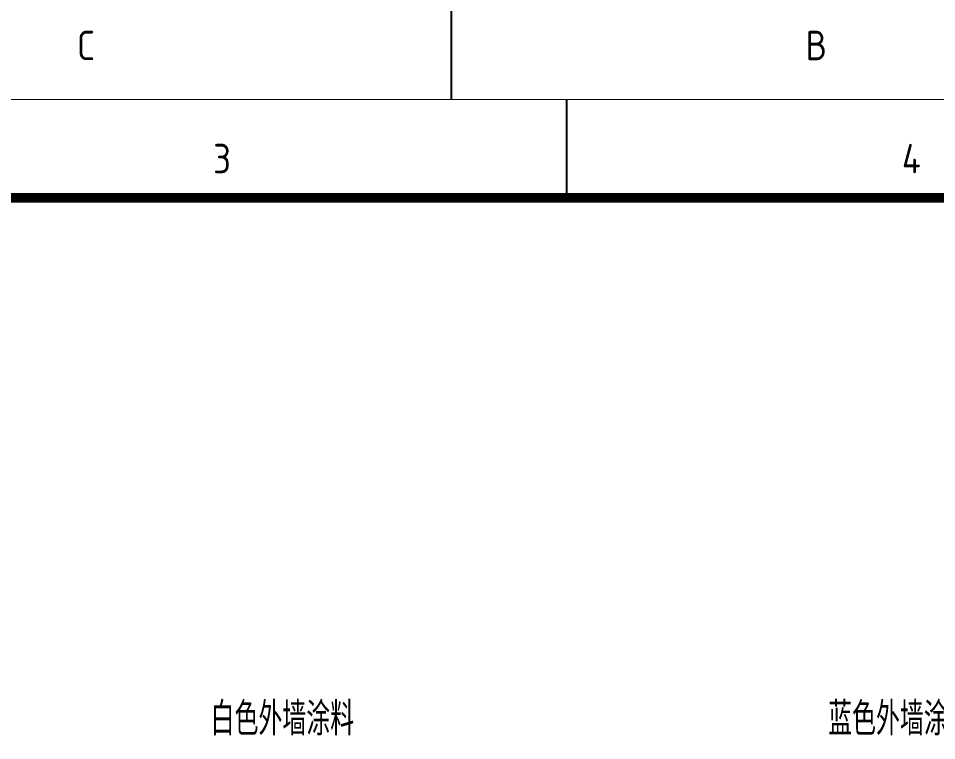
# Model space of a CAD drawing. Extents: x 238398 to 585159, y -66832 to 191977.
# Drawn here: x 464484 to 473820, y 15762 to 23106 of the extents above; entities that cross this region are included whole.
import ezdxf
from ezdxf.enums import TextEntityAlignment as Align

# ---------------------------------------------------------------- set-up
doc = ezdxf.new("R2010")
doc.units = 0
doc.header["$LTSCALE"] = 1000
doc.header["$MEASUREMENT"] = 0
doc.layers.get('0').update_dxf_attribs({"color": 8})
doc.layers.add('PUB_TEXT', color=8, linetype='Continuous', lineweight=20)
doc.styles.add('_TCH_DIM', font='SIMPLEX', dxfattribs={"bigfont": 'GBCBIG'})
doc.styles.get("Standard").update_dxf_attribs({"font": 'gbenor.shx', "bigfont": 'gbcbig.shx'})
doc.styles.add('TK', font='GEDITXT.SHX', dxfattribs={"width": 0.85, "height": 3.5, "bigfont": 'hztxt1.shx'})

# ---------------------------------------------------------------- blocks, each defined once
blk = doc.blocks.new('GEDI_WK_A1_V')
at = {"color": 3}
blk.add_line((445.5, 10), (445.5, 0), dxfattribs=at)
at = {"color": 3, "const_width": 0.1}
blk.add_lwpolyline([(0, 841), (0, 0), (594, 0), (594, 841)], close=True, dxfattribs=at)
at = {"color": 3}
for s, p in [('C', (408.375, 4)), ('B', (482.625, 4))]:
    blk.add_text(s, height=3, dxfattribs=at).set_placement(p, align=Align.CENTER)
blk = doc.blocks.new('CEEC_TK_A1_V')
blk.add_blockref('GEDI_WK_A1_V', (0, 0))
at = {"style": 'TK', "width": 0.85}
for tag, height, p in [('PROJECTNAME', 4.75, (529, 44)), ('PHASE', 4, (571, 44)), ('DRAWINGNAME', 4.75, (539, 31))]:
    blk.add_attdef(tag, text='', height=height, dxfattribs=at).set_placement(p, align=Align.MIDDLE_CENTER)
for tag, p, height in [('APPROVE', (416, 32.75), 3.5), ('DESIGN', (461, 32.75), 3.5), ('REVIEW1', (416, 25.75), 3.5), ('DRAW', (461, 25.75), 3.5), ('DRAWINGNUMBER', (511, 18.5), 4), ('REVIEW2', (416, 18.75), 3.5), ('PROPORTION', (461, 18.75), 3.5), ('CHECK', (416, 11.75), 3.5), ('DATE', (461, 11.75), 3.5), ('VERSION', (577, 11.75), 3.5)]:
    blk.add_attdef(tag, p, '', height=height, dxfattribs=at)
blk = doc.blocks.new('GEDI_WK_A1')
at = {"color": 3}
blk.add_line((210.25, 584), (210.25, 594), dxfattribs=at)
for points, const_width in [([(0, 0), (841, 0), (841, 594), (0, 594)], 0.1), ([(25, 10), (831, 10), (831, 584), (25, 584)], 1)]:
    blk.add_lwpolyline(points, close=True, dxfattribs=dict(at, const_width=const_width))
for s, p in [('3', (175.208, 588)), ('4', (245.292, 588))]:
    blk.add_text(s, height=3, dxfattribs=at).set_placement(p, align=Align.MIDDLE)
blk = doc.blocks.new('CEEC_TK_A1')
blk.add_blockref('GEDI_WK_A1', (0, 0))
at = {"style": 'TK', "width": 0.85}
for tag, height, p in [('PROJECTNAME', 4.75, (776, 44)), ('PHASE', 4, (818, 44)), ('DRAWINGNAME', 4.75, (786, 31))]:
    blk.add_attdef(tag, text='', height=height, dxfattribs=at).set_placement(p, align=Align.MIDDLE_CENTER)
for tag, p, height in [('APPROVE', (663, 32.75), 3.5), ('DESIGN', (708, 32.75), 3.5), ('REVIEW1', (663, 25.75), 3.5), ('DRAW', (708, 25.75), 3.5), ('DRAWINGNUMBER', (758, 18.5), 4), ('REVIEW2', (663, 18.75), 3.5), ('PROPORTION', (708, 18.75), 3.5), ('CHECK', (663, 11.75), 3.5), ('DATE', (708, 11.75), 3.5), ('VERSION', (824, 11.75), 3.5)]:
    blk.add_attdef(tag, p, '', height=height, dxfattribs=at)

msp = doc.modelspace()

# ---------------------------------------------------------------- block references
at = {"xscale": 100, "yscale": 100, "zscale": 100}
for name, p in [('CEEC_TK_A1_V', (424334.5, 22280.2)), ('CEEC_TK_A1', (449034.5, -37119.8))]:
    msp.add_blockref(name, p, dxfattribs=at)

# ---------------------------------------------------------------- texts
at = {"layer": 'PUB_TEXT', "style": '_TCH_DIM'}
for s, p in [('白色外墙涂料', (466439.1, 15814.4)), ('蓝色外墙涂料', (472717.6, 15814.4))]:
    msp.add_text(s, height=337.59, dxfattribs=at).set_placement(p)

doc.saveas('drawing.dxf')
